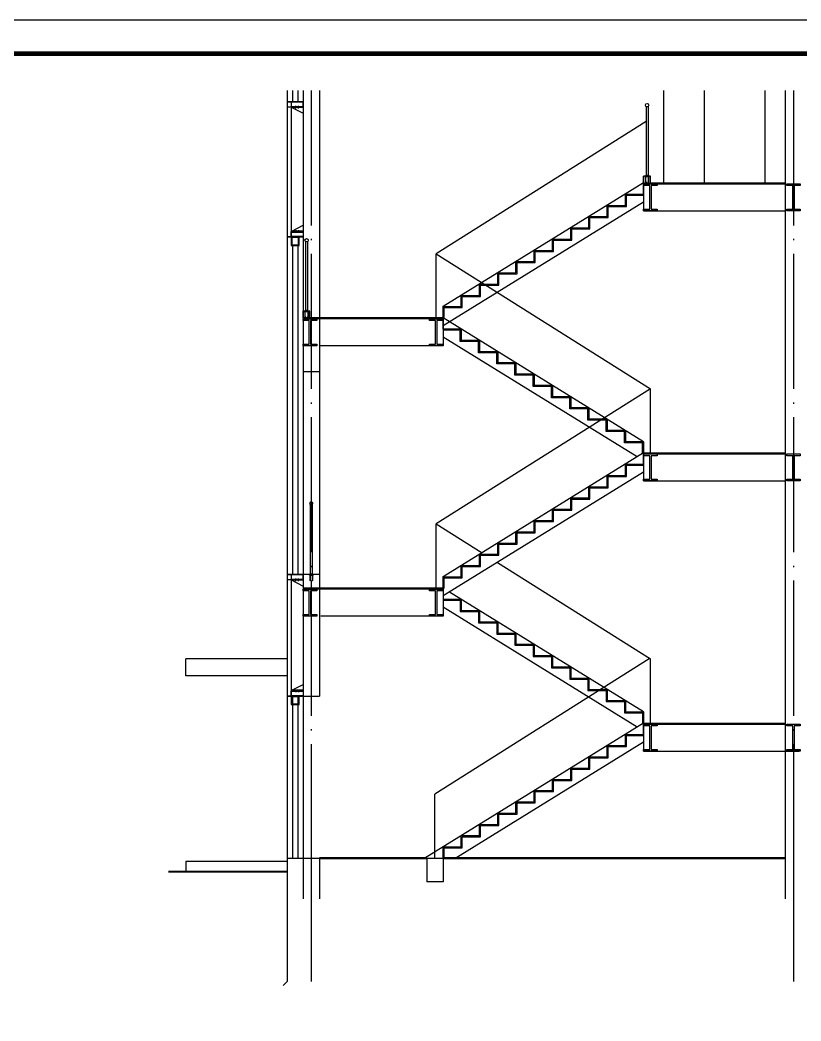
# Model space of a CAD drawing. Extents: x -248860 to 1018944, y -1060852 to 188626.
# Drawn here: x 862690 to 874252, y 44771 to 59592 of the extents above; entities that cross this region are included whole.
import ezdxf

# ---------------------------------------------------------------- set-up
doc = ezdxf.new("R2010")
doc.units = 0
doc.header["$LTSCALE"] = 1000
doc.header["$MEASUREMENT"] = 0
doc.linetypes.add('DOTE', pattern=[2.42, 2, -0.2, 0.02, -0.2])
doc.layers.get('0').update_dxf_attribs({"linetype": 'CONTINUOUS'})
for name, color, linetype in [('11', 3, 'CONTINUOUS'), ('AXIS', 3, 'CONTINUOUS'), ('AXIS_TEXT', 7, 'CONTINUOUS'), ('DOTE', 253, 'DOTE'), ('H', 8, 'CONTINUOUS'), ('PUB_DIM', 3, 'CONTINUOUS'), ('WALL', 6, 'CONTINUOUS'), ('WINDOW', 4, 'CONTINUOUS'), ('台阶', 64, 'CONTINUOUS'), ('图框', 4, 'CONTINUOUS'), ('填充', 8, 'CONTINUOUS'), ('屋面线', 43, 'CONTINUOUS'), ('屋顶平面线', 53, 'CONTINUOUS'), ('彩钢墙', 3, 'CONTINUOUS'), ('栏杆', 42, 'CONTINUOUS'), ('立面图', 40, 'CONTINUOUS')]:
    doc.layers.add(name, color=color, linetype=linetype)
doc.layers.add('填充剖面墙', color=6, linetype='CONTINUOUS', lineweight=30)

# ---------------------------------------------------------------- blocks, each defined once
blk = doc.blocks.new('sadf f')
at = {"layer": '图框'}
blk.add_lwpolyline([(650751, 339863), (734851, 339863), (734851, 399263), (650751, 399263)], close=True, dxfattribs=at)
at = {"layer": '图框', "const_width": 140}
blk.add_lwpolyline([(653251, 398263), (733851, 398263), (733851, 340863), (653251, 340863)], close=True, dxfattribs=at)
blk = doc.blocks.new('A$C3A1C5DDB')
for points in [[(70, 73), (70, 112)], [(112, 73), (112, 112)]]:
    blk.add_lwpolyline(points)
at = {"layer": 'AXIS', "ltscale": 1000}
for p, q in [((12, 94), (12, 100)), ((12, 91), (12, 85)), ((28, 91), (28, 94))]:
    blk.add_line(p, q, dxfattribs=at)
for points in [[(180, 171), (0, 171), (0, 91), (180, 91)], [(177, 168), (3, 168), (3, 94), (177, 94)]]:
    blk.add_lwpolyline(points, close=True, dxfattribs=at)
for points in [[(12, 100), (168, 100), (168, 94)], [(180, 85), (12, 85), (180, 0)], [(152, 91), (152, 94)]]:
    blk.add_lwpolyline(points, dxfattribs=at)
blk = doc.blocks.new('022')
at = {"layer": 'H'}
h = blk.add_hatch(dxfattribs=at)
h.set_pattern_fill('ANSI32', color=256, scale=60.48, angle=90, style=0)
h.set_pattern_definition([(135, (1835853.6, -3679625.42), (-16.0371818, -16.0371818), []), (135, (1835853.6, -3679614.728), (-16.0371818, -16.0371818), [])])
h.paths.add_polyline_path([(153170, -201159), (153194, -201159), (153194, -200859), (153170, -200859)])
at = {"layer": 'AXIS_TEXT', "color": 5}
for p, q in [((153134, -200935), (153155, -200917)), ((153134, -201086), (153134, -200935)), ((153155, -201104), (153155, -200917)), ((153170, -200917), (153155, -200917)), ((153134, -201086), (153155, -201104)), ((153170, -201104), (153155, -201104))]:
    blk.add_line(p, q, dxfattribs=at)
at = {"layer": 'WINDOW', "ltscale": 0.2}
for p, q in [((153511, -200918), (153194, -200918)), ((153209, -201086), (153209, -200933)), ((153496, -200933), (153209, -200933)), ((153496, -200933), (153524, -200960)), ((153535, -200949), (153511, -200918)), ((153524, -200960), (153535, -200949)), ((153194, -201101), (153511, -201101)), ((153209, -201086), (153496, -201086)), ((153496, -201086), (153524, -201059)), ((153535, -201071), (153511, -201101)), ((153524, -201059), (153535, -201071))]:
    blk.add_line(p, q, dxfattribs=at)
blk.add_lwpolyline([(153170, -201159), (153170, -200859), (153194, -200859), (153194, -201159)], close=True, dxfattribs=at)
blk = doc.blocks.new('8854')
at = {"layer": '栏杆'}
for p, q in [((2419714, 2313223), (2419714, 2312202)), ((2419744, 2313223), (2419744, 2312202))]:
    blk.add_line(p, q, dxfattribs=at)
blk.add_circle((2419729, 2313243), 25, dxfattribs=at)
at = {"layer": '栏杆', "extrusion": (0, 0, -1), "xscale": 0.25, "yscale": 0.25, "zscale": -0.25, "rotation": 270}
blk.add_blockref('022', (-2369476, 2350486), dxfattribs=at)

msp = doc.modelspace()

# ---------------------------------------------------------------- linework, layer by layer
for p, q in [((871922.6, 56766.3), (874022.6, 56766.3)), ((868952.6, 55181.3), (868952.6, 54791.3)), ((868952.6, 54766.3), (867122.6, 54766.3)), ((871922.6, 52766.3), (874022.6, 52766.3)), ((871922.6, 49181.3), (871922.6, 48766.3)), ((871922.6, 48766.3), (874222.6, 48766.3))]:
    msp.add_line(p, q)
at = {"layer": '11'}
for p, q in [((866702.6, 56381.3), (866642.6, 56381.3)), ((866702.6, 49581.3), (866642.6, 49581.3))]:
    msp.add_line(p, q, dxfattribs=at)
at = {"layer": 'AXIS'}
for p, q in [((866642.6, 47102), (866642.6, 45356.4)), ((867002.6, 47102), (867002.6, 45356.4)), ((874142.6, 47102), (874142.6, 45356.4)), ((866584, 45297.8), (866642.6, 45356.4))]:
    msp.add_line(p, q, dxfattribs=at)
at = {"layer": 'DOTE', "linetype": 'DOTE'}
for p, q in [((867002.6, 58550.5), (867002.6, 46281.3)), ((874142.6, 58550.5), (874142.6, 46281.3))]:
    msp.add_line(p, q, dxfattribs=at)
at = {"layer": 'PUB_DIM'}
for points in [[(872012.6, 56791.3), (872012.6, 57141.3), (871922.6, 57141.3), (871922.6, 57166.3), (872122.6, 57166.3), (872122.6, 57141.3), (872032.6, 57141.3), (872032.6, 56791.3), (872122.6, 56791.3), (872122.6, 56766.3), (871922.6, 56766.3), (871922.6, 56791.3)], [(874130.9, 56791.3), (874130.9, 57141.3), (874040.9, 57141.3), (874040.9, 57166.3), (874240.9, 57166.3), (874240.9, 57141.3), (874150.9, 57141.3), (874150.9, 56791.3), (874240.9, 56791.3), (874240.9, 56766.3), (874040.9, 56766.3), (874040.9, 56791.3)], [(866972.6, 54791.3), (866972.6, 55141.3), (866882.6, 55141.3), (866882.6, 55166.3), (867082.6, 55166.3), (867082.6, 55141.3), (866992.6, 55141.3), (866992.6, 54791.3), (867082.6, 54791.3), (867082.6, 54766.3), (866882.6, 54766.3), (866882.6, 54791.3)], [(868842.6, 54791.3), (868842.6, 55141.3), (868752.6, 55141.3), (868752.6, 55166.3), (868952.6, 55166.3), (868952.6, 55141.3), (868862.6, 55141.3), (868862.6, 54791.3), (868952.6, 54791.3), (868952.6, 54766.3), (868752.6, 54766.3), (868752.6, 54791.3)], [(872012.6, 52791.3), (872012.6, 53141.3), (871922.6, 53141.3), (871922.6, 53166.3), (872122.6, 53166.3), (872122.6, 53141.3), (872032.6, 53141.3), (872032.6, 52791.3), (872122.6, 52791.3), (872122.6, 52766.3), (871922.6, 52766.3), (871922.6, 52791.3)], [(874130.9, 52791.3), (874130.9, 53141.3), (874040.9, 53141.3), (874040.9, 53166.3), (874240.9, 53166.3), (874240.9, 53141.3), (874150.9, 53141.3), (874150.9, 52791.3), (874240.9, 52791.3), (874240.9, 52766.3), (874040.9, 52766.3), (874040.9, 52791.3)], [(866972.6, 50791.3), (866972.6, 51141.3), (866882.6, 51141.3), (866882.6, 51166.3), (867082.6, 51166.3), (867082.6, 51141.3), (866992.6, 51141.3), (866992.6, 50791.3), (867082.6, 50791.3), (867082.6, 50766.3), (866882.6, 50766.3), (866882.6, 50791.3)], [(868842.6, 50791.3), (868842.6, 51141.3), (868752.6, 51141.3), (868752.6, 51166.3), (868952.6, 51166.3), (868952.6, 51141.3), (868862.6, 51141.3), (868862.6, 50791.3), (868952.6, 50791.3), (868952.6, 50766.3), (868752.6, 50766.3), (868752.6, 50791.3)], [(872012.6, 48791.3), (872012.6, 49141.3), (871922.6, 49141.3), (871922.6, 49166.3), (872122.6, 49166.3), (872122.6, 49141.3), (872032.6, 49141.3), (872032.6, 48791.3), (872122.6, 48791.3), (872122.6, 48766.3), (871922.6, 48766.3), (871922.6, 48791.3)], [(874130.9, 48791.3), (874130.9, 49141.3), (874040.9, 49141.3), (874040.9, 49166.3), (874240.9, 49166.3), (874240.9, 49141.3), (874150.9, 49141.3), (874150.9, 48791.3), (874240.9, 48791.3), (874240.9, 48766.3), (874040.9, 48766.3), (874040.9, 48791.3)]]:
    msp.add_lwpolyline(points, close=True, dxfattribs=at)
at = {"layer": 'WINDOW'}
for p, q in [((866642.6, 58550.5), (866642.6, 58381.3)), ((866722.6, 58550.5), (866722.6, 58381.3)), ((866802.6, 58550.5), (866802.6, 58381.3)), ((866882.6, 58550.5), (866882.6, 58381.3)), ((872222.6, 57181.3), (872222.6, 58550.5)), ((872822.6, 57181.3), (872822.6, 58550.5)), ((873722.6, 57181.3), (873722.6, 58550.5)), ((866642.6, 56381.3), (866642.6, 51381.3)), ((866882.6, 56381.3), (866882.6, 51381.3)), ((866722.6, 56255.7), (866722.6, 51381.3)), ((866802.6, 56255.7), (866802.6, 51381.3)), ((866882.6, 54381.3), (866882.6, 51381.3)), ((868752.6, 50766.3), (867142.6, 50766.3)), ((866642.6, 49581.3), (866642.6, 47181.3)), ((866722.6, 49581.3), (866722.6, 47181.3)), ((866802.6, 49581.3), (866802.6, 47181.3)), ((866882.6, 49581.3), (866882.6, 47181.3))]:
    msp.add_line(p, q, dxfattribs=at)
for points in [[(866702.6, 56255.7), (866822.6, 56255.7), (866822.6, 56381.3), (866702.6, 56381.3)], [(866712.6, 56265.7), (866812.6, 56265.7), (866812.6, 56371.3), (866712.6, 56371.3)], [(866702.6, 49455.7), (866822.6, 49455.7), (866822.6, 49581.3), (866702.6, 49581.3)], [(866712.6, 49465.7), (866812.6, 49465.7), (866812.6, 49571.3), (866712.6, 49571.3)]]:
    msp.add_lwpolyline(points, close=True, dxfattribs=at)
at = {"layer": '台阶'}
for p, q in [((871957.8, 58090.4), (868852.6, 56131.3)), ((871957.8, 58090.4), (868852.6, 56131.3)), ((871957.8, 58090.4), (868852.6, 56131.3)), ((871922.6, 57181.3), (868952.6, 55348)), ((871922.6, 56897.1), (868952.6, 55063.8)), ((868852.6, 55181.3), (868852.6, 56131.3)), ((868852.6, 56131.3), (872022.6, 54131.3)), ((868952.6, 55014.7), (868952.6, 55181.3)), ((871922.6, 53348), (868952.6, 55181.3)), ((868952.6, 55014.7), (869222.6, 55014.7)), ((869222.6, 55014.7), (869222.6, 54848)), ((871827.4, 53122.6), (868952.6, 54897.1)), ((869222.6, 54848), (869492.6, 54848)), ((869492.6, 54848), (869492.6, 54681.3)), ((869492.6, 54681.3), (869762.6, 54681.3)), ((869762.6, 54681.3), (869762.6, 54514.7)), ((869762.6, 54514.7), (870032.6, 54514.7)), ((870032.6, 54514.7), (870032.6, 54348)), ((870032.6, 54348), (870302.6, 54348)), ((870302.6, 54348), (870302.6, 54181.3)), ((872022.6, 54131.3), (868852.6, 52131.3)), ((870302.6, 54181.3), (870572.6, 54181.3)), ((870572.6, 54181.3), (870572.6, 54014.7)), ((872022.6, 53181.3), (872022.6, 54131.3)), ((870572.6, 54014.7), (870842.6, 54014.7)), ((870842.6, 54014.7), (870842.6, 53848)), ((870842.6, 53848), (871112.6, 53848)), ((871112.6, 53848), (871112.6, 53681.3)), ((871112.6, 53681.3), (871382.6, 53681.3)), ((871382.6, 53681.3), (871382.6, 53514.7)), ((871382.6, 53514.7), (871652.6, 53514.7)), ((871652.6, 53514.7), (871652.6, 53348)), ((871652.6, 53348), (871922.6, 53348)), ((871922.6, 53348), (871922.6, 53181.3)), ((871922.6, 53181.3), (868952.6, 51348)), ((871922.6, 52897.1), (868952.6, 51063.8)), ((868852.6, 51181.3), (868852.6, 52131.3)), ((868852.6, 52131.3), (869529.6, 51704.2)), ((869757.3, 51560.5), (872022.6, 50131.3)), ((868952.6, 51181.3), (868952.6, 50766.3)), ((868952.6, 51014.7), (869222.6, 51014.7)), ((868952.6, 50999.7), (869207.6, 50999.7)), ((871922.6, 49348), (869047.8, 51122.6)), ((869207.6, 50999.7), (869207.6, 50833)), ((869222.6, 51014.7), (869222.6, 50848)), ((871827.4, 49122.6), (868952.6, 50897.1)), ((869222.6, 50848), (869492.6, 50848)), ((869492.6, 50848), (869492.6, 50681.3)), ((869207.6, 50833), (869477.6, 50833)), ((869477.6, 50833), (869477.6, 50666.3)), ((869477.6, 50666.3), (869747.6, 50666.3)), ((869492.6, 50681.3), (869762.6, 50681.3)), ((869747.6, 50666.3), (869747.6, 50499.7)), ((869762.6, 50681.3), (869762.6, 50514.7)), ((869747.6, 50499.7), (870017.6, 50499.7)), ((869762.6, 50514.7), (870032.6, 50514.7)), ((870017.6, 50499.7), (870017.6, 50333)), ((870032.6, 50514.7), (870032.6, 50348)), ((870017.6, 50333), (870287.6, 50333)), ((870032.6, 50348), (870302.6, 50348)), ((870287.6, 50333), (870287.6, 50166.3)), ((870302.6, 50348), (870302.6, 50181.3)), ((872002.6, 50131.3), (868832.6, 48131.3)), ((870287.6, 50166.3), (870557.6, 50166.3)), ((870302.6, 50181.3), (870572.6, 50181.3)), ((870557.6, 50166.3), (870557.6, 49999.7)), ((870572.6, 50181.3), (870572.6, 50014.7)), ((872022.6, 49181.3), (872022.6, 50131.3)), ((870557.6, 49999.7), (870827.6, 49999.7)), ((870572.6, 50014.7), (870842.6, 50014.7)), ((870827.6, 49999.7), (870827.6, 49833)), ((870842.6, 50014.7), (870842.6, 49848)), ((870827.6, 49833), (871097.6, 49833)), ((870842.6, 49848), (871112.6, 49848)), ((871097.6, 49833), (871097.6, 49666.3)), ((871112.6, 49848), (871112.6, 49681.3)), ((871097.6, 49666.3), (871367.6, 49666.3)), ((871112.6, 49681.3), (871382.6, 49681.3)), ((871367.6, 49666.3), (871367.6, 49499.7)), ((871382.6, 49681.3), (871382.6, 49514.7)), ((871382.6, 49514.7), (871652.6, 49514.7)), ((871652.6, 49514.7), (871652.6, 49348)), ((871367.6, 49499.7), (871637.6, 49499.7)), ((871637.6, 49499.7), (871637.6, 49333)), ((871637.6, 49333), (871907.6, 49333)), ((871652.6, 49348), (871922.6, 49348)), ((871907.6, 49333), (871907.6, 49172.1)), ((871922.6, 49348), (871922.6, 49181.3)), ((871922.6, 49181.3), (868682.6, 47181.3)), ((871922.6, 48897.1), (869143, 47181.3))]:
    msp.add_line(p, q, dxfattribs=at)
for points in [[(871922.6, 53181.3), (871922.6, 53348), (871652.6, 53348), (871652.6, 53514.7), (871382.6, 53514.7), (871382.6, 53681.3), (871112.6, 53681.3), (871112.6, 53848), (870842.6, 53848), (870842.6, 54014.7), (870572.6, 54014.7), (870572.6, 54181.3), (870302.6, 54181.3), (870302.6, 54348), (870040.9, 54348), (870032.6, 54348), (870032.6, 54514.7), (869762.6, 54514.7), (869762.6, 54681.3), (869492.6, 54681.3), (869492.6, 54848), (869222.6, 54848), (869222.6, 55014.7), (868952.6, 55014.7)], [(871907.6, 53172.1), (871907.6, 53333), (871637.6, 53333), (871637.6, 53499.7), (871367.6, 53499.7), (871367.6, 53666.3), (871097.6, 53666.3), (871097.6, 53833), (870827.6, 53833), (870827.6, 53999.7), (870557.6, 53999.7), (870557.6, 54166.3), (870287.6, 54166.3), (870287.6, 54333), (870040.9, 54333), (870017.6, 54333), (870017.6, 54499.7), (869747.6, 54499.7), (869747.6, 54666.3), (869477.6, 54666.3), (869477.6, 54833), (869207.6, 54833), (869207.6, 54999.7), (868952.6, 54999.7)]]:
    msp.add_lwpolyline(points, dxfattribs=at)
at = {"layer": '填充剖面墙'}
for p, q in [((867122.6, 58550.5), (867122.6, 54381.3)), ((874022.6, 46581.3), (874022.6, 58550.5)), ((866642.6, 58381.3), (866882.6, 58381.3)), ((872022.6, 57281.3), (871922.6, 57281.3)), ((871922.6, 57181.3), (871922.6, 57281.3)), ((872022.6, 57181.3), (872022.6, 57281.3)), ((871922.6, 57014.7), (871922.6, 57181.3)), ((871922.6, 57181.3), (871922.6, 56766.3)), ((871922.6, 57181.3), (874022.6, 57181.3)), ((871922.6, 57166.3), (874022.6, 57166.3)), ((872022.6, 57166.3), (872022.6, 57181.3)), ((872022.6, 57181.3), (872037.6, 57181.3)), ((871652.6, 57014.7), (871922.6, 57014.7)), ((871652.6, 56848), (871652.6, 57014.7)), ((871652.6, 56999.7), (871922.6, 56999.7)), ((871667.6, 56833), (871667.6, 57014.7)), ((871382.6, 56681.3), (871382.6, 56848)), ((871382.6, 56848), (871652.6, 56848)), ((871382.6, 56833), (871667.6, 56833)), ((871397.6, 56666.3), (871397.6, 56848)), ((871112.6, 56514.7), (871112.6, 56681.3)), ((871112.6, 56681.3), (871382.6, 56681.3)), ((871112.6, 56666.3), (871397.6, 56666.3)), ((871127.6, 56499.7), (871127.6, 56681.3)), ((870842.6, 56514.7), (871112.6, 56514.7)), ((870842.6, 56348), (870842.6, 56514.7)), ((870842.6, 56499.7), (871127.6, 56499.7)), ((870857.6, 56333), (870857.6, 56514.7)), ((866642.6, 56381.3), (866882.6, 56381.3)), ((870572.6, 56348), (870842.6, 56348)), ((870572.6, 56181.3), (870572.6, 56348)), ((870572.6, 56333), (870857.6, 56333)), ((870587.6, 56166.3), (870587.6, 56348)), ((870302.6, 56181.3), (870572.6, 56181.3)), ((870302.6, 56014.7), (870302.6, 56181.3)), ((870317.6, 55999.7), (870317.6, 56181.3)), ((870302.6, 56166.3), (870587.6, 56166.3)), ((870032.6, 56014.7), (870302.6, 56014.7)), ((870032.6, 55848), (870032.6, 56014.7)), ((870047.6, 55999.7), (870317.6, 55999.7)), ((870047.6, 55833), (870047.6, 55999.7)), ((869762.6, 55848), (870032.6, 55848)), ((869762.6, 55681.3), (869762.6, 55848)), ((869777.6, 55833), (870047.6, 55833)), ((869777.6, 55666.3), (869777.6, 55833)), ((869492.6, 55681.3), (869762.6, 55681.3)), ((869492.6, 55514.7), (869492.6, 55681.3)), ((869507.6, 55666.3), (869777.6, 55666.3)), ((869507.6, 55499.7), (869507.6, 55666.3)), ((869222.6, 55514.7), (869492.6, 55514.7)), ((869222.6, 55348), (869222.6, 55514.7)), ((869237.6, 55499.7), (869507.6, 55499.7)), ((869237.6, 55333), (869237.6, 55499.7)), ((868952.6, 55181.3), (868952.6, 55348)), ((868952.6, 55348), (869222.6, 55348)), ((868967.6, 55181.3), (868967.6, 55333)), ((868967.6, 55333), (869237.6, 55333)), ((866982.6, 55281.3), (866882.6, 55281.3)), ((866882.6, 55181.3), (866882.6, 55281.3)), ((868952.6, 55181.3), (866882.6, 55181.3)), ((868952.6, 55166.3), (866882.6, 55166.3)), ((866982.6, 55181.3), (866982.6, 55281.3)), ((866982.6, 55166.3), (866982.6, 55181.3)), ((866982.6, 55181.3), (866997.6, 55181.3)), ((868952.6, 55181.3), (868952.6, 55281.3)), ((868952.6, 55181.3), (868967.6, 55181.3)), ((867122.6, 54381.3), (866882.6, 54381.3)), ((871922.6, 53014.7), (871922.6, 53181.3)), ((871922.6, 53181.3), (871922.6, 52766.3)), ((871922.6, 53181.3), (874022.6, 53181.3)), ((871922.6, 53166.3), (874022.6, 53166.3)), ((872022.6, 53166.3), (872022.6, 53181.3)), ((871652.6, 53014.7), (871922.6, 53014.7)), ((871652.6, 52848), (871652.6, 53014.7)), ((871652.6, 52999.7), (871922.6, 52999.7)), ((871667.6, 52833), (871667.6, 53014.7)), ((871382.6, 52681.3), (871382.6, 52848)), ((871382.6, 52848), (871652.6, 52848)), ((871382.6, 52833), (871667.6, 52833)), ((871397.6, 52666.3), (871397.6, 52848)), ((871112.6, 52514.7), (871112.6, 52681.3)), ((871112.6, 52681.3), (871382.6, 52681.3)), ((871112.6, 52666.3), (871397.6, 52666.3)), ((871127.6, 52499.7), (871127.6, 52681.3)), ((870842.6, 52514.7), (871112.6, 52514.7)), ((870842.6, 52348), (870842.6, 52514.7)), ((870842.6, 52499.7), (871127.6, 52499.7)), ((870857.6, 52333), (870857.6, 52514.7)), ((870572.6, 52348), (870842.6, 52348)), ((870572.6, 52181.3), (870572.6, 52348)), ((870572.6, 52333), (870857.6, 52333)), ((870587.6, 52166.3), (870587.6, 52348)), ((870302.6, 52181.3), (870572.6, 52181.3)), ((870302.6, 52014.7), (870302.6, 52181.3)), ((870317.6, 51999.7), (870317.6, 52181.3)), ((870302.6, 52166.3), (870587.6, 52166.3)), ((870032.6, 52014.7), (870302.6, 52014.7)), ((870032.6, 51848), (870032.6, 52014.7)), ((870047.6, 51999.7), (870317.6, 51999.7)), ((870047.6, 51833), (870047.6, 51999.7)), ((869762.6, 51848), (870032.6, 51848)), ((869762.6, 51681.3), (869762.6, 51848)), ((869777.6, 51833), (870047.6, 51833)), ((869777.6, 51666.3), (869777.6, 51833)), ((869492.6, 51681.3), (869762.6, 51681.3)), ((869492.6, 51514.7), (869492.6, 51681.3)), ((869507.6, 51666.3), (869777.6, 51666.3)), ((869507.6, 51499.7), (869507.6, 51666.3)), ((869222.6, 51514.7), (869492.6, 51514.7)), ((869222.6, 51348), (869222.6, 51514.7)), ((869237.6, 51499.7), (869507.6, 51499.7)), ((869237.6, 51333), (869237.6, 51499.7)), ((866642.6, 51381.3), (866882.6, 51381.3)), ((867122.6, 51381.3), (866882.6, 51381.3)), ((867122.6, 51381.3), (867122.6, 49581.3)), ((868952.6, 51181.3), (868952.6, 51348)), ((868952.6, 51348), (869222.6, 51348)), ((868967.6, 51181.3), (868967.6, 51333)), ((868967.6, 51333), (869237.6, 51333)), ((868952.6, 51181.3), (866882.6, 51181.3)), ((868952.6, 51166.3), (866882.6, 51166.3)), ((868952.6, 51181.3), (868952.6, 51014.7)), ((868952.6, 51181.3), (868967.6, 51181.3)), ((866882.6, 49581.3), (867122.6, 49581.3)), ((871922.6, 49014.7), (871922.6, 49181.3)), ((871922.6, 49181.3), (874022.6, 49181.3)), ((871922.6, 49181.3), (871922.6, 49014.7)), ((871922.6, 49166.3), (874022.6, 49166.3)), ((871652.6, 49014.7), (871922.6, 49014.7)), ((871652.6, 48848), (871652.6, 49014.7)), ((871667.6, 48999.7), (871922.6, 48999.7)), ((871667.6, 48833), (871667.6, 48999.7)), ((871382.6, 48681.3), (871382.6, 48848)), ((871382.6, 48848), (871652.6, 48848)), ((871397.6, 48666.3), (871397.6, 48833)), ((871397.6, 48833), (871667.6, 48833)), ((871112.6, 48514.7), (871112.6, 48681.3)), ((871112.6, 48681.3), (871382.6, 48681.3)), ((871127.6, 48499.7), (871127.6, 48666.3)), ((871127.6, 48666.3), (871397.6, 48666.3)), ((870842.6, 48514.7), (871112.6, 48514.7)), ((870842.6, 48348), (870842.6, 48514.7)), ((870857.6, 48499.7), (871127.6, 48499.7)), ((870857.6, 48333), (870857.6, 48499.7)), ((870572.6, 48348), (870842.6, 48348)), ((870572.6, 48181.3), (870572.6, 48348)), ((870587.6, 48333), (870857.6, 48333)), ((870587.6, 48166.3), (870587.6, 48333)), ((870302.6, 48181.3), (870572.6, 48181.3)), ((870302.6, 48014.7), (870302.6, 48181.3)), ((870317.6, 48166.3), (870587.6, 48166.3)), ((870317.6, 47999.7), (870317.6, 48166.3)), ((870032.6, 48014.7), (870302.6, 48014.7)), ((870032.6, 47848), (870032.6, 48014.7)), ((870047.6, 47999.7), (870317.6, 47999.7)), ((870047.6, 47833), (870047.6, 47999.7)), ((869762.6, 47848), (870032.6, 47848)), ((869762.6, 47681.3), (869762.6, 47848)), ((869777.6, 47833), (870047.6, 47833)), ((869777.6, 47666.3), (869777.6, 47833)), ((869492.6, 47681.3), (869762.6, 47681.3)), ((869492.6, 47514.7), (869492.6, 47681.3)), ((869507.6, 47666.3), (869777.6, 47666.3)), ((869507.6, 47499.7), (869507.6, 47666.3)), ((869222.6, 47514.7), (869492.6, 47514.7)), ((869222.6, 47348), (869222.6, 47514.7)), ((869237.6, 47499.7), (869507.6, 47499.7)), ((869237.6, 47333), (869237.6, 47499.7)), ((868952.6, 47181.3), (868952.6, 47348)), ((868952.6, 47348), (869222.6, 47348)), ((868967.6, 47181.3), (868967.6, 47333)), ((868967.6, 47333), (869237.6, 47333)), ((868712.6, 47181.3), (868712.6, 46831.3)), ((868712.6, 47181.3), (868952.6, 47181.3)), ((868952.6, 47181.3), (868967.6, 47181.3)), ((868952.6, 47181.3), (868952.6, 46831.3)), ((868952.6, 46831.3), (868712.6, 46831.3))]:
    msp.add_line(p, q, dxfattribs=at)
for p in [(868952.6, 55348), (868952.6, 51348), (868952.6, 47348)]:
    msp.add_point(p, dxfattribs=at)
at = {"layer": '屋面线'}
for p, q in [((866882.6, 56381.3), (866642.6, 56381.3)), ((866882.6, 49581.3), (866642.6, 49581.3))]:
    msp.add_line(p, q, dxfattribs=at)
at = {"layer": '屋顶平面线'}
for p, q in [((866642.6, 50131.3), (865142.6, 50131.3)), ((865142.6, 49881.3), (865142.6, 50131.3)), ((866642.6, 49881.3), (865142.6, 49881.3))]:
    msp.add_line(p, q, dxfattribs=at)
at = {"layer": '彩钢墙'}
for p, q in [((866642.6, 58550.5), (866642.6, 56381.3)), ((866882.6, 58550.5), (866882.6, 56381.3)), ((866882.6, 58381.3), (866642.6, 58381.3)), ((866879.6, 58301.3), (866642.6, 58301.3)), ((866702.6, 58301.3), (866702.6, 56381.3)), ((867122.6, 54381.3), (867122.6, 51381.3)), ((866642.6, 51381.3), (866642.6, 49581.3)), ((866882.6, 51381.3), (866642.6, 51381.3)), ((866879.6, 51301.3), (866642.6, 51301.3)), ((866702.6, 51381.3), (866702.6, 49581.3)), ((866882.6, 51381.3), (866882.6, 49581.3))]:
    msp.add_line(p, q, dxfattribs=at)
at = {"layer": '立面图'}
for p, q in [((866642.6, 56381.3), (866882.6, 56381.3)), ((866882.6, 56381.3), (866642.6, 56381.3)), ((866642.6, 49581.3), (866882.6, 49581.3)), ((866882.6, 49581.3), (866642.6, 49581.3)), ((868832.6, 47181.3), (868832.6, 48131.3)), ((866642.6, 47181.3), (866642.6, 46581.3)), ((866642.6, 47181.3), (867122.6, 47181.3)), ((866882.6, 47181.3), (866882.6, 46581.3)), ((867122.6, 47181.3), (867122.6, 46581.3)), ((865142.6, 47131.3), (865142.6, 46981.3)), ((866642.6, 47131.3), (865142.6, 47131.3))]:
    msp.add_line(p, q, dxfattribs=at)
at = {"layer": '立面图', "const_width": 30}
for points in [[(867122.6, 47181.3), (868712.6, 47181.3)], [(868952.6, 47181.3), (874022.6, 47181.3)], [(864884.7, 46981.3), (866642.6, 46981.3)]]:
    msp.add_lwpolyline(points, dxfattribs=at)

# ---------------------------------------------------------------- block references
for p in [(866702.6, 58210.5), (866702.6, 51210.5)]:
    msp.add_blockref('A$C3A1C5DDB', p)
at = {"extrusion": (0, 0, -1), "zscale": -1, "rotation": 180}
for p in [(-866702.6, 56552.2), (-866702.6, 49752.2)]:
    msp.add_blockref('A$C3A1C5DDB', p, dxfattribs=at)
at = {"layer": 'WALL', "xscale": 0.5, "yscale": 0.5, "zscale": 0.5}
msp.add_blockref('sadf f', (516289.5, -140039.4), dxfattribs=at)
at = {"layer": '填充'}
for p in [(-1547755.8, -2254911.9), (-1552795.8, -2256911.9)]:
    msp.add_blockref('8854', p, dxfattribs=at)
at = {"layer": '填充', "xscale": -1}
msp.add_blockref('8854', (3286731, -2260811.9), dxfattribs=at)

doc.saveas('drawing.dxf')
